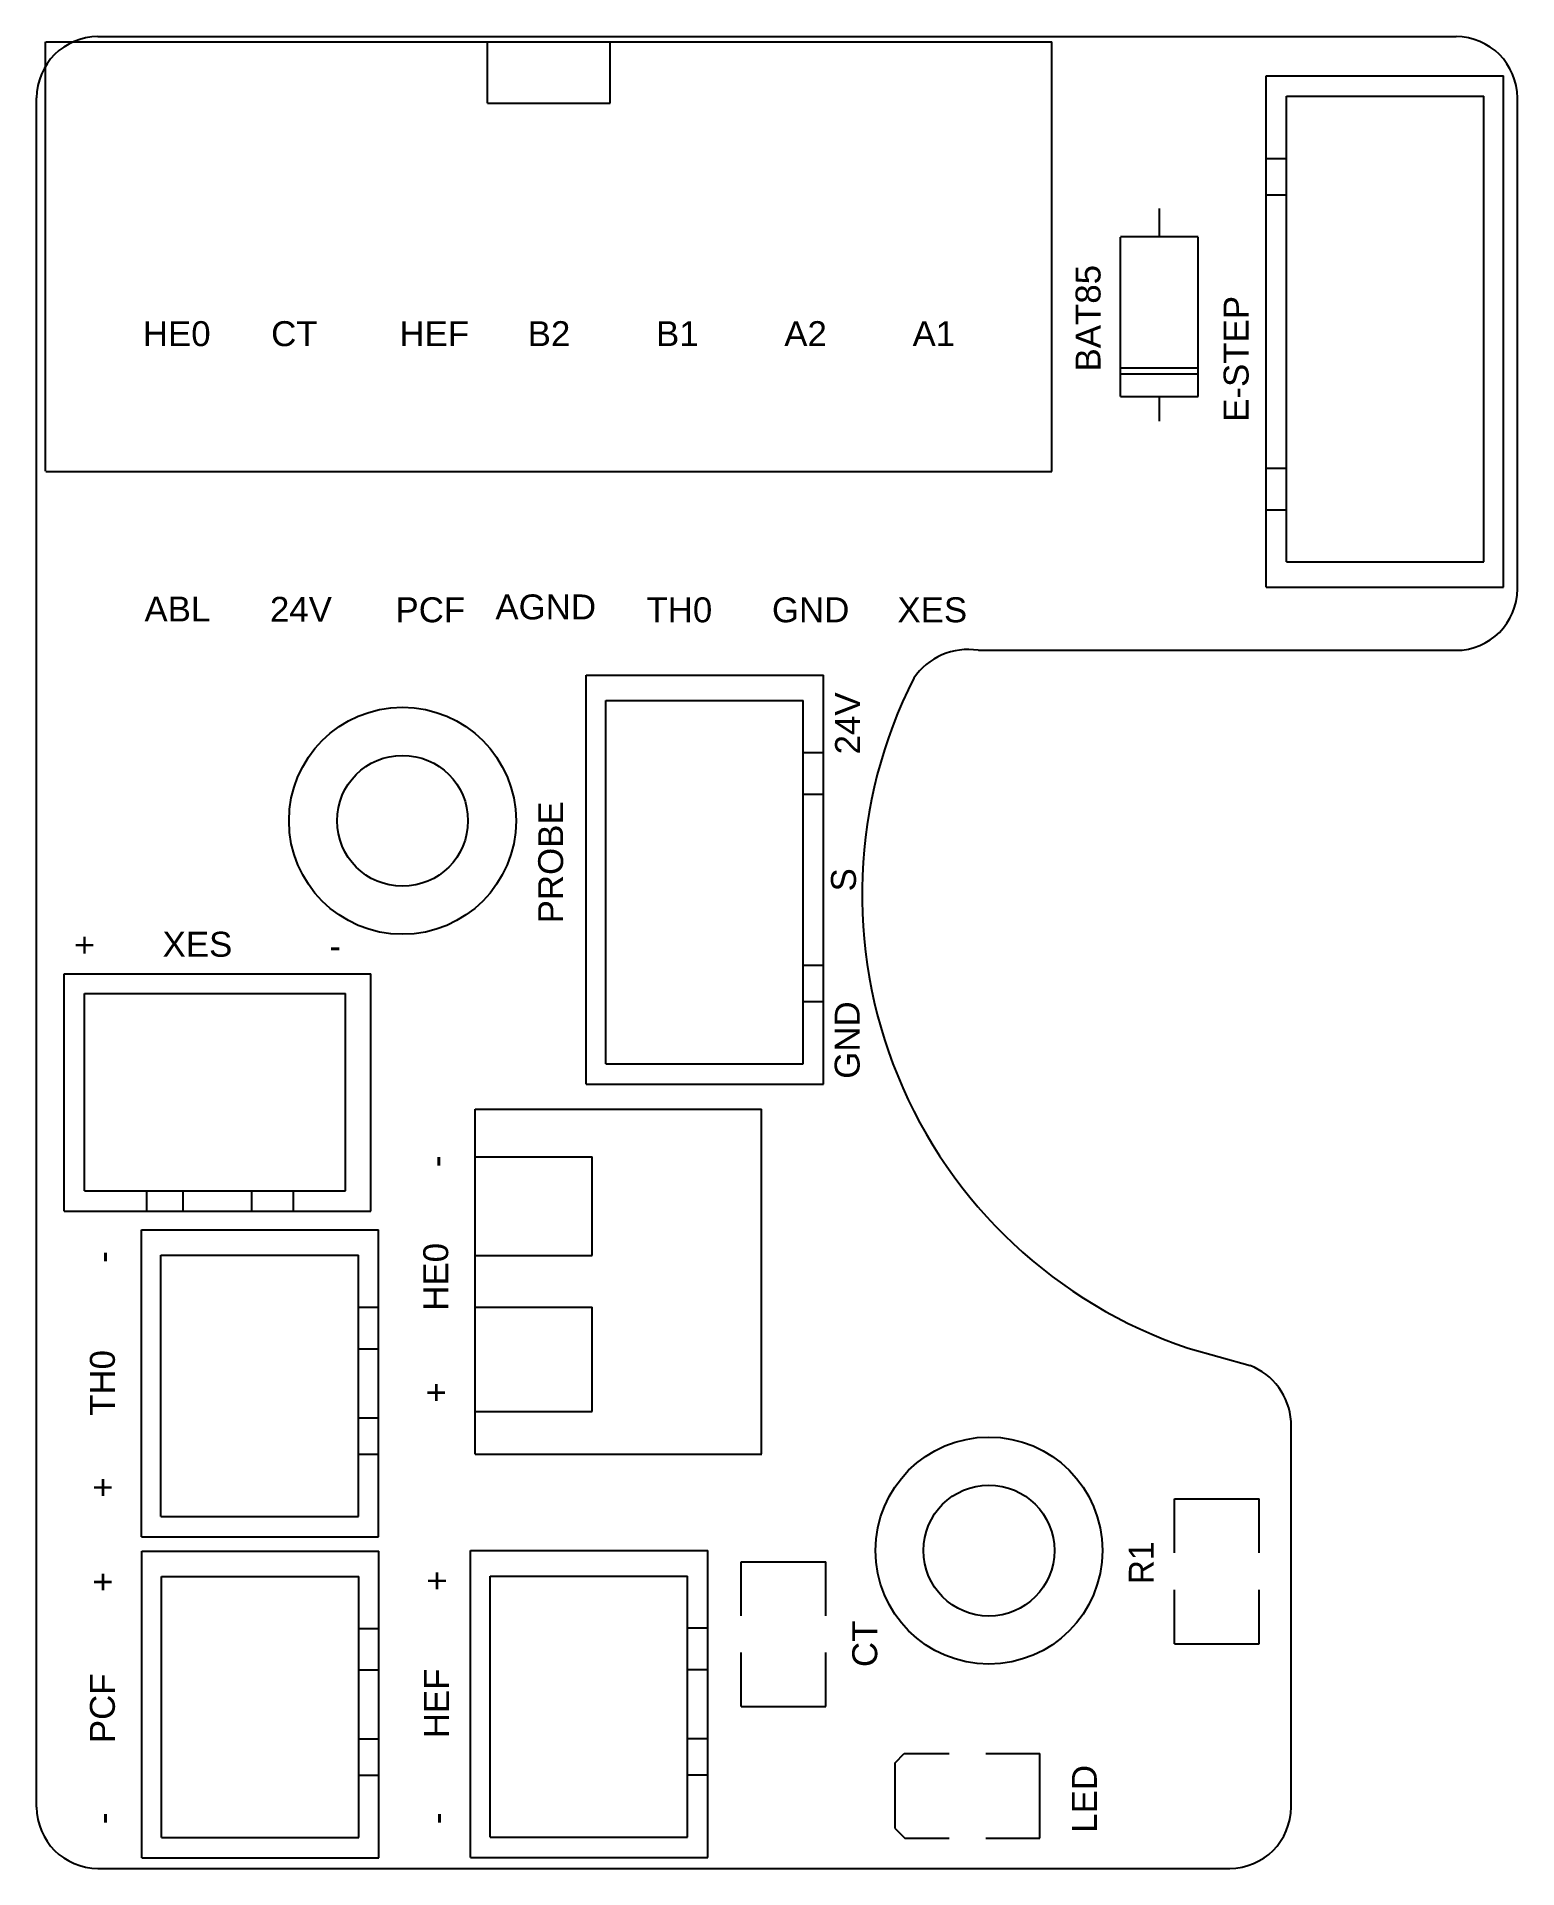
# Model space of a CAD drawing. Header units: millimetres. Extents: x 0 to 36.2, y 0 to 44.7.
import ezdxf

# ---------------------------------------------------------------- set-up
doc = ezdxf.new("R2010")
doc.units = ezdxf.units.MM
doc.styles.add('Arial', font='', dxfattribs={"height": 0.2})
doc.styles.add('Play', font='', dxfattribs={"height": 0.2})
doc.styles.get('Arial').set_extended_font_data('Arial')
doc.styles.get('Play').set_extended_font_data('Play')

msp = doc.modelspace()

# ---------------------------------------------------------------- linework, layer by layer
for p, q in [((1.5, 44.733), (34.705, 44.733)), ((0, 1.456), (0, 43.233)), ((36.205, 31.231), (36.205, 43.233)), ((23.03, 29.731), (34.705, 29.731)), ((28.153, 12.675), (29.671, 12.252)), ((30.672, 1.456), (30.672, 10.881)), ((1.5, -0.044), (29.172, -0.044))]:
    msp.add_line(p, q)
for points in [[(0.221, 34.112), (0.221, 44.606)], [(0.224, 44.606), (24.821, 44.606)], [(11.021, 43.107), (11.021, 44.607)], [(14.021, 43.107), (14.021, 44.607)], [(24.821, 34.106), (24.821, 44.606)], [(30.064, 43.775), (35.864, 43.775)], [(30.064, 31.275), (30.064, 43.775)], [(35.864, 31.275), (35.864, 43.775)], [(11.021, 43.107), (14.021, 43.107)], [(30.559, 31.897), (30.559, 43.28)], [(30.559, 43.28), (35.385, 43.28)], [(35.385, 31.897), (35.385, 43.28)], [(30.064, 41.756), (30.559, 41.756)], [(30.064, 40.867), (30.559, 40.867)], [(27.452, 39.845), (27.452, 40.534)], [(26.502, 39.845), (28.402, 39.845)], [(26.502, 35.933), (26.502, 39.833)], [(28.402, 35.933), (28.402, 39.833)], [(26.502, 36.634), (28.402, 36.634)], [(26.502, 36.486), (28.402, 36.486)], [(26.502, 35.933), (28.402, 35.933)], [(27.452, 35.334), (27.452, 35.933)], [(0.227, 34.106), (24.821, 34.106)], [(30.064, 34.183), (30.559, 34.183)], [(30.064, 33.167), (30.559, 33.167)], [(30.559, 31.897), (35.385, 31.897)], [(30.064, 31.275), (35.864, 31.275)], [(13.439, 29.124), (19.239, 29.124)], [(13.439, 19.124), (13.439, 29.124)], [(19.239, 19.124), (19.239, 29.124)], [(13.918, 19.619), (13.918, 28.502)], [(13.918, 28.502), (18.744, 28.502)], [(18.744, 19.619), (18.744, 28.502)], [(18.744, 27.232), (19.239, 27.232)], [(18.744, 26.216), (19.239, 26.216)], [(18.744, 22.032), (19.239, 22.032)], [(0.674, 16.02), (0.674, 21.82)], [(0.674, 21.82), (8.174, 21.82)], [(8.174, 16.02), (8.174, 21.82)], [(1.169, 21.341), (7.552, 21.341)], [(1.169, 16.515), (1.169, 21.341)], [(7.552, 16.515), (7.552, 21.341)], [(18.744, 21.143), (19.239, 21.143)], [(13.918, 19.619), (18.744, 19.619)], [(13.439, 19.124), (19.239, 19.124)], [(10.722, 17.348), (10.722, 18.514)], [(10.722, 18.514), (17.722, 18.514)], [(17.722, 10.093), (17.722, 18.514)], [(10.722, 14.935), (10.722, 17.348)], [(10.722, 17.348), (13.587, 17.348)], [(13.587, 14.935), (13.587, 17.348)], [(1.169, 16.515), (7.552, 16.515)], [(2.693, 16.02), (2.693, 16.515)], [(3.582, 16.02), (3.582, 16.515)], [(5.266, 16.02), (5.266, 16.515)], [(6.282, 16.02), (6.282, 16.515)], [(0.674, 16.02), (8.174, 16.02)], [(2.561, 15.564), (8.361, 15.564)], [(2.561, 8.064), (2.561, 15.564)], [(8.361, 8.064), (8.361, 15.564)], [(3.04, 8.559), (3.04, 14.942)], [(3.04, 14.942), (7.866, 14.942)], [(7.866, 8.559), (7.866, 14.942)], [(10.722, 10.085), (10.722, 14.935)], [(10.722, 14.935), (13.587, 14.935)], [(7.866, 13.672), (8.361, 13.672)], [(10.722, 13.677), (13.587, 13.677)], [(13.587, 11.125), (13.587, 13.677)], [(7.866, 12.656), (8.361, 12.656)], [(7.866, 10.972), (8.361, 10.972)], [(10.722, 11.125), (13.587, 11.125)], [(7.866, 10.083), (8.361, 10.083)], [(10.722, 10.085), (17.73, 10.085)], [(27.821, 7.668), (27.821, 8.988)], [(27.821, 8.988), (29.891, 8.988)], [(29.891, 7.668), (29.891, 8.988)], [(3.04, 8.559), (7.866, 8.559)], [(2.561, 8.064), (8.361, 8.064)], [(2.571, 7.714), (8.371, 7.714)], [(2.571, 0.214), (2.571, 7.714)], [(8.371, 0.214), (8.371, 7.714)], [(10.612, 7.724), (16.412, 7.724)], [(10.612, 0.224), (10.612, 7.724)], [(16.412, 0.224), (16.412, 7.724)], [(17.225, 6.13), (17.225, 7.45)], [(17.225, 7.45), (19.295, 7.45)], [(19.295, 6.13), (19.295, 7.45)], [(3.05, 0.709), (3.05, 7.092)], [(3.05, 7.092), (7.876, 7.092)], [(7.876, 0.709), (7.876, 7.092)], [(11.091, 0.719), (11.091, 7.102)], [(11.091, 7.102), (15.917, 7.102)], [(15.917, 0.719), (15.917, 7.102)], [(27.821, 5.448), (27.821, 6.768)], [(29.891, 5.448), (29.891, 6.768)], [(7.876, 5.822), (8.371, 5.822)], [(15.917, 5.832), (16.412, 5.832)], [(27.821, 5.448), (29.891, 5.448)], [(17.225, 3.91), (17.225, 5.23)], [(19.295, 3.91), (19.295, 5.23)], [(7.876, 4.806), (8.371, 4.806)], [(15.917, 4.816), (16.412, 4.816)], [(17.225, 3.91), (19.295, 3.91)], [(7.876, 3.122), (8.371, 3.122)], [(15.917, 3.132), (16.412, 3.132)], [(20.991, 2.533), (21.211, 2.768)], [(21.211, 2.768), (22.311, 2.768)], [(23.211, 2.768), (24.531, 2.768)], [(24.531, 0.698), (24.531, 2.768)], [(15.917, 2.243), (16.412, 2.243)], [(20.991, 0.933), (20.991, 2.533)], [(7.876, 2.233), (8.371, 2.233)], [(20.991, 0.933), (21.226, 0.698)], [(3.05, 0.709), (7.876, 0.709)], [(11.091, 0.719), (15.917, 0.719)], [(21.226, 0.698), (22.311, 0.698)], [(23.211, 0.698), (24.531, 0.698)], [(2.571, 0.214), (8.371, 0.214)], [(10.612, 0.224), (16.412, 0.224)]]:
    msp.add_lwpolyline(points)
for centre, radius in [((8.946, 25.564), 2.775), ((8.946, 25.564), 1.6), ((23.284, 7.725), 2.775), ((23.284, 7.725), 1.6)]:
    msp.add_circle(centre, radius)
for centre, radius, start, end in [((1.5, 43.233), 1.5, 90, 180), ((34.705, 43.233), 1.5, 0, 90), ((34.705, 31.231), 1.5, 270, 360), ((22.773, 28.148), 1.603, 81.0008, 145.8481), ((31.871, 23.758), 11.69, 153.095, 251.4532), ((29.105, 10.784), 1.57, 3.5186, 69.1327), ((1.5, 1.456), 1.5, 180, 270), ((29.172, 1.456), 1.5, 270, 360)]:
    msp.add_arc(centre, radius, start, end)

# ---------------------------------------------------------------- texts
for s, rotation, style, p in [('BAT85', 90, 'Arial', (26.013, 36.547)), ('E-STEP', 90, 'Arial', (29.633, 35.317)), ('24V', 90, 'Arial', (20.133, 27.187)), ('PROBE', 90, 'Arial', (12.873, 23.057)), ('S', 90, 'Arial', (20.033, 23.837)), ('+', 90, 'Arial', (1.465, 22.277)), ('-', 180, 'Arial', (7.443, 22.668)), ('GND', 90, 'Arial', (20.123, 19.257)), ('-', 90, 'Arial', (10.068, 17.097)), ('-', 90, 'Arial', (1.918, 14.757)), ('HE0', 90, 'Arial', (10.063, 13.587)), ('TH0', 90, 'Arial', (1.913, 11.017)), ('+', 90, 'Arial', (10.065, 11.337)), ('+', 90, 'Arial', (1.915, 9.017)), ('R1', 90, 'Play', (27.315, 6.903)), ('+', 90, 'Arial', (10.085, 6.737)), ('+', 90, 'Arial', (1.915, 6.707)), ('CT', 90, 'Arial', (20.553, 4.877)), ('PCF', 90, 'Arial', (1.913, 3.017)), ('HEF', 90, 'Arial', (10.083, 3.137)), ('LED', 90, 'Arial', (25.923, 0.827)), ('-', 90, 'Arial', (1.918, 1.037)), ('-', 90, 'Arial', (10.088, 1.037))]:
    msp.add_text(s, height=0.61, rotation=rotation, dxfattribs=dict(style=style)).set_placement(p)
at = {"style": 'Arial'}
for s, p in [('HE0', (2.597, 37.167)), ('CT', (5.734, 37.167)), ('HEF', (8.87, 37.167)), ('B2', (12.007, 37.167)), ('B1', (15.144, 37.167)), ('A2', (18.28, 37.167)), ('A1', (21.417, 37.167)), ('ABL', (2.637, 30.436)), ('24V', (5.705, 30.428)), ('PCF', (8.774, 30.417)), ('AGND', (11.217, 30.487)), ('TH0', (14.91, 30.416)), ('GND', (17.979, 30.417)), ('XES', (21.047, 30.417)), ('XES', (3.079, 22.241))]:
    msp.add_text(s, height=0.61, dxfattribs=at).set_placement(p)

doc.saveas('drawing.dxf')
